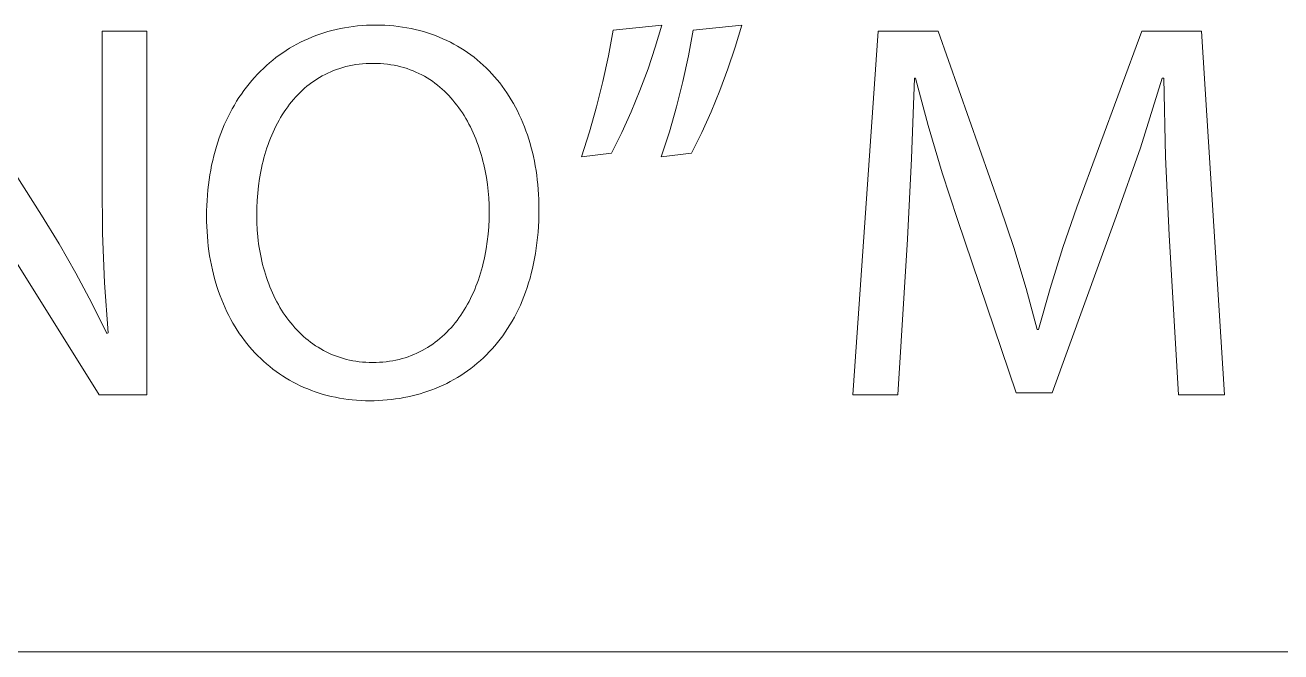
# Model space of a CAD drawing. Header units: millimetres. Extents: x 3269 to 7089, y 1744 to 4413.
# Drawn here: x 6236 to 6325, y 1743.8 to 1788.2 of the extents above; entities that cross this region are included whole.
import ezdxf

# ---------------------------------------------------------------- set-up
doc = ezdxf.new("R2010")
doc.units = ezdxf.units.MM
doc.header["$MEASUREMENT"] = 0
doc.layers.add('Domyślny', color=7, linetype='Continuous', true_color=0x000000)

msp = doc.modelspace()

# ---------------------------------------------------------------- linework, layer by layer
at = {"layer": 'Domyślny', "color": 18, "lineweight": 15, "true_color": 0x000000}
for p, q in [((6258.657, 1788.011), (6258.961, 1788.06)), ((6258.961, 1788.06), (6259.269, 1788.103)), ((6259.269, 1788.103), (6259.579, 1788.137)), ((6259.579, 1788.137), (6259.892, 1788.164)), ((6259.892, 1788.164), (6260.209, 1788.184)), ((6260.209, 1788.184), (6260.528, 1788.196)), ((6260.528, 1788.196), (6260.85, 1788.199)), ((6260.85, 1788.199), (6261.177, 1788.195)), ((6261.177, 1788.195), (6261.502, 1788.184)), ((6261.502, 1788.184), (6261.822, 1788.164)), ((6261.822, 1788.164), (6262.139, 1788.137)), ((6262.139, 1788.137), (6262.452, 1788.102)), ((6262.452, 1788.102), (6262.761, 1788.06)), ((6262.761, 1788.06), (6263.066, 1788.01)), ((6277.693, 1787.851), (6281.127, 1788.194)), ((6281.127, 1788.194), (6280.665, 1786.634)), ((6283.341, 1787.851), (6286.788, 1788.194)), ((6286.788, 1788.194), (6286.326, 1786.635)), ((6228.922, 1787.767), (6237.178, 1774.728)), ((6241.49, 1776.993), (6241.49, 1787.767)), ((6241.49, 1787.767), (6244.645, 1787.767)), ((6244.645, 1787.767), (6244.645, 1762.008)), ((6255.802, 1787.113), (6256.071, 1787.235)), ((6256.071, 1787.235), (6256.344, 1787.349)), ((6256.344, 1787.349), (6256.62, 1787.457)), ((6256.62, 1787.457), (6256.901, 1787.558)), ((6256.901, 1787.558), (6257.185, 1787.651)), ((6257.185, 1787.651), (6257.472, 1787.738)), ((6257.472, 1787.738), (6257.763, 1787.817)), ((6257.763, 1787.817), (6258.058, 1787.889)), ((6258.058, 1787.889), (6258.356, 1787.953)), ((6258.356, 1787.953), (6258.657, 1788.011)), ((6263.066, 1788.01), (6263.367, 1787.953)), ((6263.367, 1787.953), (6263.664, 1787.888)), ((6263.664, 1787.888), (6263.957, 1787.816)), ((6263.957, 1787.816), (6264.245, 1787.737)), ((6264.245, 1787.737), (6264.53, 1787.651)), ((6264.53, 1787.651), (6264.81, 1787.558)), ((6264.81, 1787.558), (6265.087, 1787.458)), ((6265.087, 1787.458), (6265.358, 1787.351)), ((6265.358, 1787.351), (6265.626, 1787.237)), ((6265.626, 1787.237), (6265.889, 1787.116)), ((6277.356, 1786.027), (6277.693, 1787.851)), ((6283.015, 1786.026), (6283.341, 1787.851)), ((6294.661, 1762.003), (6296.454, 1787.775)), ((6296.454, 1787.775), (6300.703, 1787.775)), ((6300.703, 1787.775), (6305.104, 1775.296)), ((6310.536, 1775.296), (6315.128, 1787.775)), ((6315.128, 1787.775), (6319.364, 1787.775)), ((6319.364, 1787.775), (6320.979, 1762.003)), ((6254.032, 1786.073), (6254.272, 1786.241)), ((6254.272, 1786.241), (6254.517, 1786.403)), ((6254.517, 1786.403), (6254.765, 1786.559)), ((6254.765, 1786.559), (6255.018, 1786.707)), ((6255.018, 1786.707), (6255.275, 1786.849)), ((6255.275, 1786.849), (6255.536, 1786.985)), ((6255.536, 1786.985), (6255.802, 1787.113)), ((6265.889, 1787.116), (6266.148, 1786.989)), ((6266.148, 1786.989), (6266.402, 1786.855)), ((6266.402, 1786.855), (6266.651, 1786.715)), ((6266.651, 1786.715), (6266.896, 1786.568)), ((6266.896, 1786.568), (6267.137, 1786.415)), ((6267.137, 1786.415), (6267.372, 1786.255)), ((6267.372, 1786.255), (6267.603, 1786.089)), ((6280.665, 1786.634), (6280.15, 1785.091)), ((6286.326, 1786.635), (6285.811, 1785.093)), ((6253.118, 1785.335), (6253.339, 1785.529)), ((6253.339, 1785.529), (6253.566, 1785.717)), ((6253.566, 1785.717), (6253.797, 1785.898)), ((6253.797, 1785.898), (6254.032, 1786.073)), ((6259.211, 1785.359), (6258.979, 1785.313)), ((6259.446, 1785.399), (6259.211, 1785.359)), ((6259.686, 1785.431), (6259.446, 1785.399)), ((6259.929, 1785.457), (6259.686, 1785.431)), ((6260.177, 1785.475), (6259.929, 1785.457)), ((6260.429, 1785.486), (6260.177, 1785.475)), ((6260.684, 1785.49), (6260.429, 1785.486)), ((6260.943, 1785.486), (6260.684, 1785.49)), ((6261.197, 1785.474), (6260.943, 1785.486)), ((6261.447, 1785.455), (6261.197, 1785.474)), ((6261.693, 1785.428), (6261.447, 1785.455)), ((6261.934, 1785.394), (6261.693, 1785.428)), ((6262.171, 1785.353), (6261.934, 1785.394)), ((6262.404, 1785.305), (6262.171, 1785.353)), ((6267.603, 1786.089), (6267.83, 1785.917)), ((6267.83, 1785.917), (6268.051, 1785.739)), ((6268.051, 1785.739), (6268.267, 1785.555)), ((6268.267, 1785.555), (6268.479, 1785.364)), ((6268.479, 1785.364), (6268.686, 1785.168)), ((6276.961, 1784.216), (6277.356, 1786.027)), ((6282.627, 1784.213), (6283.015, 1786.026)), ((6252.082, 1784.273), (6252.279, 1784.498)), ((6252.279, 1784.498), (6252.481, 1784.716)), ((6252.481, 1784.716), (6252.689, 1784.929)), ((6252.689, 1784.929), (6252.901, 1785.135)), ((6252.901, 1785.135), (6253.118, 1785.335)), ((6256.885, 1784.495), (6256.697, 1784.381)), ((6257.076, 1784.605), (6256.885, 1784.495)), ((6257.271, 1784.708), (6257.076, 1784.605)), ((6257.471, 1784.805), (6257.271, 1784.708)), ((6257.674, 1784.897), (6257.471, 1784.805)), ((6257.882, 1784.982), (6257.674, 1784.897)), ((6258.093, 1785.061), (6257.882, 1784.982)), ((6258.309, 1785.134), (6258.093, 1785.061)), ((6258.528, 1785.2), (6258.309, 1785.134)), ((6258.752, 1785.26), (6258.528, 1785.2)), ((6258.979, 1785.313), (6258.752, 1785.26)), ((6262.633, 1785.249), (6262.404, 1785.305)), ((6262.858, 1785.187), (6262.633, 1785.249)), ((6263.078, 1785.118), (6262.858, 1785.187)), ((6263.295, 1785.043), (6263.078, 1785.118)), ((6263.507, 1784.961), (6263.295, 1785.043)), ((6263.715, 1784.873), (6263.507, 1784.961)), ((6263.918, 1784.778), (6263.715, 1784.873)), ((6264.118, 1784.678), (6263.918, 1784.778)), ((6264.313, 1784.571), (6264.118, 1784.678)), ((6264.505, 1784.459), (6264.313, 1784.571)), ((6264.692, 1784.341), (6264.505, 1784.459)), ((6268.686, 1785.168), (6268.887, 1784.966)), ((6268.887, 1784.966), (6269.084, 1784.759)), ((6269.084, 1784.759), (6269.275, 1784.545)), ((6269.275, 1784.545), (6269.462, 1784.327)), ((6280.15, 1785.091), (6279.582, 1783.567)), ((6285.811, 1785.093), (6285.244, 1783.569)), ((6251.521, 1783.564), (6251.703, 1783.806)), ((6251.703, 1783.806), (6251.89, 1784.043)), ((6251.89, 1784.043), (6252.082, 1784.273)), ((6255.657, 1783.578), (6255.498, 1783.426)), ((6255.82, 1783.724), (6255.657, 1783.578)), ((6255.988, 1783.866), (6255.82, 1783.724)), ((6256.159, 1784.003), (6255.988, 1783.866)), ((6256.334, 1784.134), (6256.159, 1784.003)), ((6256.514, 1784.26), (6256.334, 1784.134)), ((6256.697, 1784.381), (6256.514, 1784.26)), ((6264.875, 1784.217), (6264.692, 1784.341)), ((6265.053, 1784.089), (6264.875, 1784.217)), ((6265.228, 1783.954), (6265.053, 1784.089)), ((6265.398, 1783.815), (6265.228, 1783.954)), ((6265.565, 1783.67), (6265.398, 1783.815)), ((6265.727, 1783.521), (6265.565, 1783.67)), ((6269.462, 1784.327), (6269.643, 1784.102)), ((6269.643, 1784.102), (6269.818, 1783.872)), ((6269.818, 1783.872), (6269.989, 1783.637)), ((6269.989, 1783.637), (6270.154, 1783.396)), ((6276.508, 1782.418), (6276.961, 1784.216)), ((6282.176, 1782.415), (6282.627, 1784.213)), ((6285.244, 1783.569), (6284.626, 1782.065)), ((6299.024, 1784.442), (6298.827, 1778.741)), ((6299.1, 1784.442), (6299.024, 1784.442)), ((6299.996, 1781.077), (6299.1, 1784.442)), ((6316.578, 1784.442), (6315.035, 1779.516)), ((6316.692, 1784.442), (6316.578, 1784.442)), ((6316.798, 1778.874), (6316.692, 1784.442)), ((6250.849, 1782.539), (6251.009, 1782.803)), ((6251.009, 1782.803), (6251.174, 1783.063)), ((6251.174, 1783.063), (6251.345, 1783.316)), ((6251.345, 1783.316), (6251.521, 1783.564)), ((6254.901, 1782.77), (6254.762, 1782.595)), ((6255.044, 1782.941), (6254.901, 1782.77)), ((6255.191, 1783.107), (6255.044, 1782.941)), ((6255.343, 1783.269), (6255.191, 1783.107)), ((6255.498, 1783.426), (6255.343, 1783.269)), ((6265.885, 1783.367), (6265.727, 1783.521)), ((6266.039, 1783.208), (6265.885, 1783.367)), ((6266.189, 1783.045), (6266.039, 1783.208)), ((6266.335, 1782.877), (6266.189, 1783.045)), ((6266.477, 1782.705), (6266.335, 1782.877)), ((6266.614, 1782.529), (6266.477, 1782.705)), ((6270.154, 1783.396), (6270.314, 1783.15)), ((6270.314, 1783.15), (6270.468, 1782.899)), ((6270.468, 1782.899), (6270.617, 1782.643)), ((6279.582, 1783.567), (6278.961, 1782.063)), ((6250.404, 1781.711), (6250.547, 1781.992)), ((6250.547, 1781.992), (6250.695, 1782.268)), ((6250.695, 1782.268), (6250.849, 1782.539)), ((6254.246, 1781.852), (6254.127, 1781.656)), ((6254.369, 1782.044), (6254.246, 1781.852)), ((6254.496, 1782.232), (6254.369, 1782.044)), ((6254.627, 1782.416), (6254.496, 1782.232)), ((6254.762, 1782.595), (6254.627, 1782.416)), ((6266.748, 1782.349), (6266.614, 1782.529)), ((6266.877, 1782.165), (6266.748, 1782.349)), ((6267.003, 1781.977), (6266.877, 1782.165)), ((6267.124, 1781.786), (6267.003, 1781.977)), ((6270.617, 1782.643), (6270.761, 1782.382)), ((6270.761, 1782.382), (6270.899, 1782.115)), ((6270.899, 1782.115), (6271.031, 1781.844)), ((6271.031, 1781.844), (6271.157, 1781.568)), ((6275.997, 1780.635), (6276.508, 1782.418)), ((6278.961, 1782.063), (6278.289, 1780.582)), ((6281.663, 1780.633), (6282.176, 1782.415)), ((6284.626, 1782.065), (6283.957, 1780.583)), ((6250.012, 1780.835), (6250.136, 1781.132)), ((6250.136, 1781.132), (6250.267, 1781.424)), ((6250.267, 1781.424), (6250.404, 1781.711)), ((6253.794, 1781.046), (6253.691, 1780.835)), ((6253.901, 1781.253), (6253.794, 1781.046)), ((6254.011, 1781.456), (6253.901, 1781.253)), ((6254.127, 1781.656), (6254.011, 1781.456)), ((6267.242, 1781.591), (6267.124, 1781.786)), ((6267.355, 1781.393), (6267.242, 1781.591)), ((6267.464, 1781.191), (6267.355, 1781.393)), ((6267.569, 1780.987), (6267.464, 1781.191)), ((6267.67, 1780.779), (6267.569, 1780.987)), ((6271.157, 1781.568), (6271.278, 1781.288)), ((6271.278, 1781.288), (6271.393, 1781.003)), ((6271.393, 1781.003), (6271.502, 1780.713)), ((6300.988, 1777.739), (6299.996, 1781.077)), ((6249.674, 1779.912), (6249.78, 1780.225)), ((6249.78, 1780.225), (6249.893, 1780.532)), ((6249.893, 1780.532), (6250.012, 1780.835)), ((6253.406, 1780.183), (6253.319, 1779.959)), ((6253.497, 1780.404), (6253.406, 1780.183)), ((6253.592, 1780.621), (6253.497, 1780.404)), ((6253.691, 1780.835), (6253.592, 1780.621)), ((6267.767, 1780.569), (6267.67, 1780.779)), ((6267.86, 1780.356), (6267.767, 1780.569)), ((6267.949, 1780.14), (6267.86, 1780.356)), ((6268.034, 1779.922), (6267.949, 1780.14)), ((6271.502, 1780.713), (6271.606, 1780.418)), ((6271.606, 1780.418), (6271.703, 1780.119)), ((6271.703, 1780.119), (6271.795, 1779.816)), ((6275.428, 1778.87), (6275.997, 1780.635)), ((6278.289, 1780.582), (6277.566, 1779.125)), ((6281.089, 1778.87), (6281.663, 1780.633)), ((6283.957, 1780.583), (6283.239, 1779.125)), ((6249.393, 1778.944), (6249.481, 1779.272)), ((6249.481, 1779.272), (6249.574, 1779.595)), ((6249.574, 1779.595), (6249.674, 1779.912)), ((6253.083, 1779.271), (6253.012, 1779.036)), ((6253.158, 1779.503), (6253.083, 1779.271)), ((6253.237, 1779.733), (6253.158, 1779.503)), ((6253.319, 1779.959), (6253.237, 1779.733)), ((6268.115, 1779.701), (6268.034, 1779.922)), ((6268.192, 1779.478), (6268.115, 1779.701)), ((6268.265, 1779.253), (6268.192, 1779.478)), ((6268.334, 1779.027), (6268.265, 1779.253)), ((6271.795, 1779.816), (6271.88, 1779.508)), ((6271.88, 1779.508), (6271.96, 1779.196)), ((6271.96, 1779.196), (6272.033, 1778.88)), ((6277.566, 1779.125), (6275.428, 1778.87)), ((6283.239, 1779.125), (6281.089, 1778.87)), ((6315.035, 1779.516), (6313.321, 1774.647)), ((6249.172, 1777.933), (6249.239, 1778.275)), ((6249.239, 1778.275), (6249.313, 1778.612)), ((6249.313, 1778.612), (6249.393, 1778.944)), ((6252.825, 1778.315), (6252.77, 1778.071)), ((6252.883, 1778.558), (6252.825, 1778.315)), ((6252.946, 1778.798), (6252.883, 1778.558)), ((6253.012, 1779.036), (6252.946, 1778.798)), ((6268.399, 1778.798), (6268.334, 1779.027)), ((6268.46, 1778.568), (6268.399, 1778.798)), ((6268.517, 1778.336), (6268.46, 1778.568)), ((6268.62, 1777.868), (6268.517, 1778.336)), ((6272.033, 1778.88), (6272.1, 1778.56)), ((6272.1, 1778.56), (6272.161, 1778.236)), ((6272.161, 1778.236), (6272.216, 1777.908)), ((6298.827, 1778.741), (6298.528, 1773.044)), ((6317.074, 1773.311), (6316.798, 1778.874)), ((6249.057, 1777.235), (6249.111, 1777.586)), ((6249.111, 1777.586), (6249.172, 1777.933)), ((6252.72, 1777.824), (6252.631, 1777.324)), ((6252.77, 1778.071), (6252.72, 1777.824)), ((6268.706, 1777.395), (6268.62, 1777.868)), ((6268.777, 1776.918), (6268.706, 1777.395)), ((6272.216, 1777.908), (6272.265, 1777.576)), ((6272.265, 1777.576), (6272.307, 1777.24)), ((6302.077, 1774.431), (6300.988, 1777.739)), ((6241.508, 1773.461), (6241.49, 1776.993)), ((6248.938, 1776.154), (6248.971, 1776.519)), ((6248.971, 1776.519), (6249.011, 1776.879)), ((6249.011, 1776.879), (6249.057, 1777.235)), ((6252.558, 1776.816), (6252.501, 1776.302)), ((6252.631, 1777.324), (6252.558, 1776.816)), ((6268.831, 1776.439), (6268.777, 1776.918)), ((6272.307, 1777.24), (6272.343, 1776.9)), ((6272.343, 1776.9), (6272.372, 1776.557)), ((6272.372, 1776.557), (6272.395, 1776.21)), ((6248.894, 1775.412), (6248.913, 1775.785)), ((6248.913, 1775.785), (6248.938, 1776.154)), ((6252.461, 1775.782), (6252.437, 1775.257)), ((6252.501, 1776.302), (6252.461, 1775.782)), ((6268.87, 1775.958), (6268.831, 1776.439)), ((6268.894, 1775.477), (6268.87, 1775.958)), ((6272.395, 1776.21), (6272.412, 1775.859)), ((6272.412, 1775.859), (6272.422, 1775.506)), ((6241.274, 1762.008), (6233.095, 1775.072)), ((6237.178, 1774.728), (6238.438, 1772.694)), ((6248.88, 1774.652), (6248.883, 1775.034)), ((6248.883, 1775.034), (6248.894, 1775.412)), ((6252.437, 1775.257), (6252.429, 1774.728)), ((6252.429, 1774.728), (6252.437, 1774.215)), ((6268.893, 1774.451), (6268.902, 1774.996)), ((6268.902, 1774.996), (6268.894, 1775.477)), ((6272.421, 1774.736), (6272.41, 1774.329)), ((6272.425, 1775.148), (6272.421, 1774.736)), ((6272.422, 1775.506), (6272.425, 1775.148)), ((6305.104, 1775.296), (6306.057, 1772.434)), ((6309.538, 1772.437), (6310.536, 1775.296)), ((6248.883, 1774.288), (6248.88, 1774.652)), ((6248.893, 1773.929), (6248.883, 1774.288)), ((6248.911, 1773.573), (6248.893, 1773.929)), ((6252.437, 1774.215), (6252.463, 1773.706)), ((6268.824, 1773.382), (6268.867, 1773.913)), ((6268.867, 1773.913), (6268.893, 1774.451)), ((6272.39, 1773.929), (6272.363, 1773.535)), ((6272.41, 1774.329), (6272.39, 1773.929)), ((6306.236, 1762.156), (6302.077, 1774.431)), ((6313.321, 1774.647), (6308.78, 1762.156)), ((6241.644, 1769.932), (6241.508, 1773.461)), ((6248.935, 1773.22), (6248.911, 1773.573)), ((6248.966, 1772.872), (6248.935, 1773.22)), ((6252.463, 1773.706), (6252.506, 1773.201)), ((6252.506, 1773.201), (6252.534, 1772.951)), ((6252.534, 1772.951), (6252.567, 1772.703)), ((6268.763, 1772.86), (6268.824, 1773.382)), ((6272.328, 1773.147), (6272.286, 1772.765)), ((6272.363, 1773.535), (6272.328, 1773.147)), ((6298.528, 1773.044), (6297.841, 1762.003)), ((6317.723, 1762.003), (6317.074, 1773.311)), ((6238.438, 1772.694), (6239.63, 1770.619)), ((6249.003, 1772.528), (6248.966, 1772.872)), ((6249.047, 1772.188), (6249.003, 1772.528)), ((6249.098, 1771.852), (6249.047, 1772.188)), ((6252.567, 1772.703), (6252.603, 1772.456)), ((6252.603, 1772.456), (6252.644, 1772.21)), ((6252.644, 1772.21), (6252.689, 1771.967)), ((6268.592, 1771.84), (6268.641, 1772.092)), ((6268.641, 1772.092), (6268.686, 1772.345)), ((6268.686, 1772.345), (6268.763, 1772.86)), ((6272.181, 1772.02), (6272.117, 1771.657)), ((6272.237, 1772.389), (6272.181, 1772.02)), ((6272.286, 1772.765), (6272.237, 1772.389)), ((6306.057, 1772.434), (6306.927, 1769.546)), ((6308.631, 1769.549), (6309.538, 1772.437)), ((6249.155, 1771.52), (6249.098, 1771.852)), ((6249.219, 1771.193), (6249.155, 1771.52)), ((6249.288, 1770.87), (6249.219, 1771.193)), ((6252.689, 1771.967), (6252.738, 1771.725)), ((6252.738, 1771.725), (6252.791, 1771.486)), ((6252.791, 1771.486), (6252.848, 1771.248)), ((6252.848, 1771.248), (6252.91, 1771.013)), ((6268.42, 1771.102), (6268.481, 1771.345)), ((6268.481, 1771.345), (6268.539, 1771.591)), ((6268.539, 1771.591), (6268.592, 1771.84)), ((6272.046, 1771.3), (6271.969, 1770.949)), ((6272.117, 1771.657), (6272.046, 1771.3)), ((6239.63, 1770.619), (6240.754, 1768.507)), ((6249.365, 1770.551), (6249.288, 1770.87)), ((6249.447, 1770.237), (6249.365, 1770.551)), ((6249.536, 1769.927), (6249.447, 1770.237)), ((6252.91, 1771.013), (6252.976, 1770.78)), ((6252.976, 1770.78), (6253.045, 1770.55)), ((6253.045, 1770.55), (6253.119, 1770.322)), ((6253.119, 1770.322), (6253.197, 1770.097)), ((6268.132, 1770.156), (6268.21, 1770.388)), ((6268.21, 1770.388), (6268.284, 1770.623)), ((6268.284, 1770.623), (6268.354, 1770.861)), ((6268.354, 1770.861), (6268.42, 1771.102)), ((6271.793, 1770.266), (6271.695, 1769.934)), ((6271.884, 1770.604), (6271.793, 1770.266)), ((6271.969, 1770.949), (6271.884, 1770.604)), ((6241.897, 1766.409), (6241.644, 1769.932)), ((6249.63, 1769.622), (6249.536, 1769.927)), ((6249.731, 1769.321), (6249.63, 1769.622)), ((6253.197, 1770.097), (6253.279, 1769.874)), ((6253.279, 1769.874), (6253.365, 1769.654)), ((6253.365, 1769.654), (6253.455, 1769.438)), ((6253.455, 1769.438), (6253.549, 1769.224)), ((6267.78, 1769.26), (6267.874, 1769.479)), ((6267.874, 1769.479), (6267.964, 1769.702)), ((6267.964, 1769.702), (6268.05, 1769.927)), ((6268.05, 1769.927), (6268.132, 1770.156)), ((6271.591, 1769.608), (6271.48, 1769.289)), ((6271.695, 1769.934), (6271.591, 1769.608)), ((6306.927, 1769.546), (6307.712, 1766.633)), ((6307.814, 1766.633), (6308.631, 1769.549)), ((6240.754, 1768.507), (6241.808, 1766.358)), ((6249.838, 1769.025), (6249.731, 1769.321)), ((6249.951, 1768.734), (6249.838, 1769.025)), ((6250.069, 1768.448), (6249.951, 1768.734)), ((6250.194, 1768.167), (6250.069, 1768.448)), ((6253.549, 1769.224), (6253.647, 1769.013)), ((6253.647, 1769.013), (6253.749, 1768.806)), ((6253.749, 1768.806), (6253.855, 1768.602)), ((6253.855, 1768.602), (6253.964, 1768.401)), ((6267.363, 1768.42), (6267.473, 1768.625)), ((6267.473, 1768.625), (6267.579, 1768.833)), ((6267.579, 1768.833), (6267.681, 1769.045)), ((6267.681, 1769.045), (6267.78, 1769.26)), ((6271.239, 1768.669), (6271.109, 1768.369)), ((6271.362, 1768.976), (6271.239, 1768.669)), ((6271.48, 1769.289), (6271.362, 1768.976)), ((6250.324, 1767.891), (6250.194, 1768.167)), ((6250.459, 1767.619), (6250.324, 1767.891)), ((6250.601, 1767.353), (6250.459, 1767.619)), ((6253.964, 1768.401), (6254.078, 1768.204)), ((6254.078, 1768.204), (6254.196, 1768.01)), ((6254.196, 1768.01), (6254.317, 1767.82)), ((6254.317, 1767.82), (6254.443, 1767.634)), ((6254.443, 1767.634), (6254.572, 1767.452)), ((6266.753, 1767.457), (6266.883, 1767.642)), ((6266.883, 1767.642), (6267.009, 1767.83)), ((6267.009, 1767.83), (6267.131, 1768.023)), ((6267.131, 1768.023), (6267.249, 1768.22)), ((6267.249, 1768.22), (6267.363, 1768.42)), ((6270.832, 1767.787), (6270.684, 1767.505)), ((6270.974, 1768.074), (6270.832, 1767.787)), ((6271.109, 1768.369), (6270.974, 1768.074)), ((6250.748, 1767.092), (6250.601, 1767.353)), ((6250.9, 1766.836), (6250.748, 1767.092)), ((6251.058, 1766.585), (6250.9, 1766.836)), ((6254.572, 1767.452), (6254.705, 1767.274)), ((6254.705, 1767.274), (6254.842, 1767.1)), ((6254.842, 1767.1), (6254.983, 1766.931)), ((6254.983, 1766.931), (6255.127, 1766.765)), ((6255.127, 1766.765), (6255.276, 1766.604)), ((6266.047, 1766.601), (6266.196, 1766.763)), ((6266.196, 1766.763), (6266.341, 1766.93)), ((6266.341, 1766.93), (6266.482, 1767.101)), ((6266.482, 1767.101), (6266.62, 1767.277)), ((6266.62, 1767.277), (6266.753, 1767.457)), ((6270.207, 1766.699), (6270.037, 1766.443)), ((6270.372, 1766.961), (6270.207, 1766.699)), ((6270.531, 1767.23), (6270.372, 1766.961)), ((6270.684, 1767.505), (6270.531, 1767.23)), ((6241.808, 1766.358), (6241.897, 1766.409)), ((6251.221, 1766.34), (6251.058, 1766.585)), ((6251.39, 1766.1), (6251.221, 1766.34)), ((6251.563, 1765.866), (6251.39, 1766.1)), ((6251.742, 1765.637), (6251.563, 1765.866)), ((6255.276, 1766.604), (6255.428, 1766.448)), ((6255.428, 1766.448), (6255.583, 1766.296)), ((6255.583, 1766.296), (6255.743, 1766.149)), ((6255.743, 1766.149), (6255.906, 1766.007)), ((6255.906, 1766.007), (6256.073, 1765.87)), ((6256.073, 1765.87), (6256.244, 1765.737)), ((6265.075, 1765.73), (6265.246, 1765.863)), ((6265.246, 1765.863), (6265.414, 1766)), ((6265.414, 1766), (6265.578, 1766.143)), ((6265.578, 1766.143), (6265.738, 1766.291)), ((6265.738, 1766.291), (6265.895, 1766.443)), ((6265.895, 1766.443), (6266.047, 1766.601)), ((6269.681, 1765.951), (6269.495, 1765.714)), ((6269.862, 1766.194), (6269.681, 1765.951)), ((6270.037, 1766.443), (6269.862, 1766.194)), ((6307.712, 1766.633), (6307.814, 1766.633)), ((6251.926, 1765.414), (6251.742, 1765.637)), ((6252.115, 1765.196), (6251.926, 1765.414)), ((6252.309, 1764.984), (6252.115, 1765.196)), ((6252.508, 1764.778), (6252.309, 1764.984)), ((6256.244, 1765.737), (6256.418, 1765.61)), ((6256.418, 1765.61), (6256.596, 1765.488)), ((6256.596, 1765.488), (6256.777, 1765.372)), ((6256.777, 1765.372), (6256.962, 1765.26)), ((6256.962, 1765.26), (6257.151, 1765.155)), ((6257.151, 1765.155), (6257.343, 1765.055)), ((6257.343, 1765.055), (6257.539, 1764.96)), ((6257.539, 1764.96), (6257.739, 1764.872)), ((6263.572, 1764.867), (6263.773, 1764.955)), ((6263.773, 1764.955), (6263.97, 1765.048)), ((6263.97, 1765.048), (6264.163, 1765.148)), ((6264.163, 1765.148), (6264.353, 1765.254)), ((6264.353, 1765.254), (6264.539, 1765.364)), ((6264.539, 1765.364), (6264.721, 1765.481)), ((6264.721, 1765.481), (6264.9, 1765.603)), ((6264.9, 1765.603), (6265.075, 1765.73)), ((6268.906, 1765.043), (6268.701, 1764.833)), ((6269.107, 1765.261), (6268.906, 1765.043)), ((6269.304, 1765.484), (6269.107, 1765.261)), ((6269.495, 1765.714), (6269.304, 1765.484)), ((6252.712, 1764.578), (6252.508, 1764.778)), ((6252.921, 1764.383), (6252.712, 1764.578)), ((6253.134, 1764.195), (6252.921, 1764.383)), ((6253.352, 1764.012), (6253.134, 1764.195)), ((6253.575, 1763.836), (6253.352, 1764.012)), ((6257.739, 1764.872), (6257.942, 1764.789)), ((6257.942, 1764.789), (6258.148, 1764.713)), ((6258.148, 1764.713), (6258.358, 1764.642)), ((6258.358, 1764.642), (6258.571, 1764.578)), ((6258.571, 1764.578), (6258.788, 1764.52)), ((6258.788, 1764.52), (6259.009, 1764.469)), ((6259.009, 1764.469), (6259.232, 1764.424)), ((6259.232, 1764.424), (6259.459, 1764.386)), ((6259.459, 1764.386), (6259.69, 1764.354)), ((6259.69, 1764.354), (6259.924, 1764.33)), ((6259.924, 1764.33), (6260.161, 1764.312)), ((6260.161, 1764.312), (6260.402, 1764.301)), ((6260.402, 1764.301), (6260.646, 1764.298)), ((6260.646, 1764.298), (6260.892, 1764.301)), ((6260.892, 1764.301), (6261.134, 1764.312)), ((6261.134, 1764.312), (6261.373, 1764.329)), ((6261.373, 1764.329), (6261.609, 1764.354)), ((6261.609, 1764.354), (6261.841, 1764.385)), ((6261.841, 1764.385), (6262.069, 1764.423)), ((6262.069, 1764.423), (6262.295, 1764.467)), ((6262.295, 1764.467), (6262.516, 1764.518)), ((6262.516, 1764.518), (6262.735, 1764.575)), ((6262.735, 1764.575), (6262.949, 1764.639)), ((6262.949, 1764.639), (6263.161, 1764.709)), ((6263.161, 1764.709), (6263.368, 1764.785)), ((6263.368, 1764.785), (6263.572, 1764.867)), ((6267.831, 1764.055), (6267.602, 1763.877)), ((6268.055, 1764.24), (6267.831, 1764.055)), ((6268.275, 1764.431), (6268.055, 1764.24)), ((6268.49, 1764.629), (6268.275, 1764.431)), ((6268.701, 1764.833), (6268.49, 1764.629)), ((6253.802, 1763.666), (6253.575, 1763.836)), ((6254.034, 1763.502), (6253.802, 1763.666)), ((6254.27, 1763.344), (6254.034, 1763.502)), ((6254.51, 1763.193), (6254.27, 1763.344)), ((6254.755, 1763.048), (6254.51, 1763.193)), ((6266.647, 1763.231), (6266.398, 1763.086)), ((6266.892, 1763.383), (6266.647, 1763.231)), ((6267.133, 1763.541), (6266.892, 1763.383)), ((6267.37, 1763.706), (6267.133, 1763.541)), ((6267.602, 1763.877), (6267.37, 1763.706)), ((6255.004, 1762.909), (6254.755, 1763.048)), ((6255.257, 1762.777), (6255.004, 1762.909)), ((6255.514, 1762.652), (6255.257, 1762.777)), ((6255.775, 1762.533), (6255.514, 1762.652)), ((6256.041, 1762.421), (6255.775, 1762.533)), ((6256.31, 1762.316), (6256.041, 1762.421)), ((6256.583, 1762.217), (6256.31, 1762.316)), ((6264.557, 1762.257), (6264.281, 1762.165)), ((6264.83, 1762.355), (6264.557, 1762.257)), ((6265.1, 1762.46), (6264.83, 1762.355)), ((6265.367, 1762.572), (6265.1, 1762.46)), ((6265.63, 1762.69), (6265.367, 1762.572)), ((6265.889, 1762.816), (6265.63, 1762.69)), ((6266.146, 1762.947), (6265.889, 1762.816)), ((6266.398, 1763.086), (6266.146, 1762.947)), ((6244.645, 1762.008), (6241.274, 1762.008)), ((6256.86, 1762.126), (6256.583, 1762.217)), ((6257.14, 1762.041), (6256.86, 1762.126)), ((6257.425, 1761.963), (6257.14, 1762.041)), ((6257.713, 1761.893), (6257.425, 1761.963)), ((6258.004, 1761.83), (6257.713, 1761.893)), ((6258.299, 1761.774), (6258.004, 1761.83)), ((6258.597, 1761.725), (6258.299, 1761.774)), ((6258.899, 1761.683), (6258.597, 1761.725)), ((6259.204, 1761.649), (6258.899, 1761.683)), ((6259.512, 1761.623), (6259.204, 1761.649)), ((6259.823, 1761.604), (6259.512, 1761.623)), ((6260.138, 1761.592), (6259.823, 1761.604)), ((6260.455, 1761.588), (6260.138, 1761.592)), ((6260.763, 1761.592), (6260.455, 1761.588)), ((6261.068, 1761.602), (6260.763, 1761.592)), ((6261.372, 1761.619), (6261.068, 1761.602)), ((6261.673, 1761.643), (6261.372, 1761.619)), ((6261.973, 1761.674), (6261.673, 1761.643)), ((6262.27, 1761.712), (6261.973, 1761.674)), ((6262.565, 1761.756), (6262.27, 1761.712)), ((6262.858, 1761.807), (6262.565, 1761.756)), ((6263.148, 1761.865), (6262.858, 1761.807)), ((6263.435, 1761.93), (6263.148, 1761.865)), ((6263.72, 1762.002), (6263.435, 1761.93)), ((6264.002, 1762.08), (6263.72, 1762.002)), ((6264.281, 1762.165), (6264.002, 1762.08)), ((6297.841, 1762.003), (6294.661, 1762.003)), ((6308.78, 1762.156), (6306.236, 1762.156)), ((6320.979, 1762.003), (6317.723, 1762.003)), ((7084.911, 1743.796), (3268.54, 1743.796)), ((7084.911, 1743.796), (5644.928, 1743.796))]:
    msp.add_line(p, q, dxfattribs=at)

doc.saveas('drawing.dxf')
